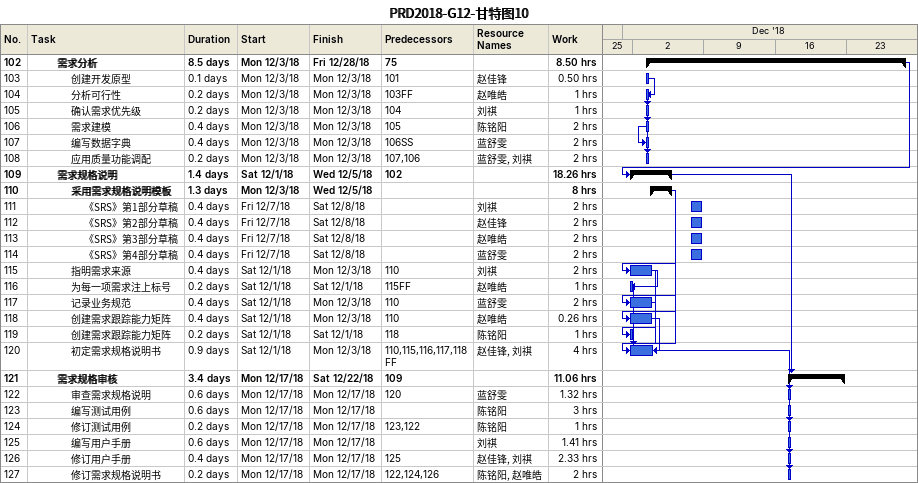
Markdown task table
PRD2018-G12-甘特图10

| ID | Level | Task | Duration | Start | Finish | Predecessors | Resources | Work (h) |
|---|---|---|---|---|---|---|---|---|
| 102 | 3 | **需求分析** | 8.5d | 2018-12-03 | 2018-12-28 | 75 |  | 8.50 |
| 103 | 4 | 创建开发原型 | 0.1d | 2018-12-03 | 2018-12-03 | 101 | 赵佳锋 | 0.50 |
| 104 | 4 | 分析可行性 | 0.2d | 2018-12-03 | 2018-12-03 | 103FF | 赵唯皓 | 1 |
| 105 | 4 | 确认需求优先级 | 0.2d | 2018-12-03 | 2018-12-03 | 104 | 刘祺 | 1 |
| 106 | 4 | 需求建模 | 0.4d | 2018-12-03 | 2018-12-03 | 105 | 陈铭阳 | 2 |
| 107 | 4 | 编写数据字典 | 0.4d | 2018-12-03 | 2018-12-03 | 106SS | 蓝舒雯 | 2 |
| 108 | 4 | 应用质量功能调配 | 0.2d | 2018-12-03 | 2018-12-03 | 107, 106 | 蓝舒雯, 刘祺 | 2 |
| 109 | 3 | **需求规格说明** | 1.4d | 2018-12-01 | 2018-12-05 | 102 |  | 18.26 |
| 110 | 4 | **采用需求规格说明模板** | 1.3d | 2018-12-03 | 2018-12-05 |  |  | 8 |
| 111 | 5 | 《SRS》第1部分草稿 | 0.4d | 2018-12-07 | 2018-12-08 |  | 刘祺 | 2 |
| 112 | 5 | 《SRS》第2部分草稿 | 0.4d | 2018-12-07 | 2018-12-08 |  | 赵佳锋 | 2 |
| 113 | 5 | 《SRS》第3部分草稿 | 0.4d | 2018-12-07 | 2018-12-08 |  | 赵唯皓 | 2 |
| 114 | 5 | 《SRS》第4部分草稿 | 0.4d | 2018-12-07 | 2018-12-08 |  | 蓝舒雯 | 2 |
| 115 | 4 | 指明需求来源 | 0.4d | 2018-12-01 | 2018-12-03 | 110 | 刘祺 | 2 |
| 116 | 4 | 为每一项需求注上标号 | 0.2d | 2018-12-01 | 2018-12-01 | 115FF | 赵唯皓 | 1 |
| 117 | 4 | 记录业务规范 | 0.4d | 2018-12-01 | 2018-12-03 | 110 | 蓝舒雯 | 2 |
| 118 | 4 | 创建需求跟踪能力矩阵 | 0.4d | 2018-12-01 | 2018-12-03 | 110 | 赵唯皓 | 0.26 |
| 119 | 4 | 创建需求跟踪能力矩阵 | 0.2d | 2018-12-01 | 2018-12-01 | 118 | 陈铭阳 | 1 |
| 120 | 4 | 初定需求规格说明书 | 0.9d | 2018-12-01 | 2018-12-03 | 110, 115, 116, 117, 118FF | 赵佳锋, 刘祺 | 4 |
| 121 | 3 | **需求规格审核** | 3.4d | 2018-12-17 | 2018-12-22 | 109 |  | 11.06 |
| 122 | 4 | 审查需求规格说明 | 0.6d | 2018-12-17 | 2018-12-17 | 120 | 蓝舒雯 | 1.32 |
| 123 | 4 | 编写测试用例 | 0.6d | 2018-12-17 | 2018-12-17 |  | 陈铭阳 | 3 |
| 124 | 4 | 修订测试用例 | 0.2d | 2018-12-17 | 2018-12-17 | 123, 122 | 陈铭阳 | 1 |
| 125 | 4 | 编写用户手册 | 0.6d | 2018-12-17 | 2018-12-17 |  | 刘祺 | 1.41 |
| 126 | 4 | 修订用户手册 | 0.4d | 2018-12-17 | 2018-12-17 | 125 | 赵佳锋, 刘祺 | 2.33 |
| 127 | 4 | 修订需求规格说明书 | 0.2d | 2018-12-17 | 2018-12-17 | 122, 124, 126 | 陈铭阳, 赵唯皓 | 2 |
